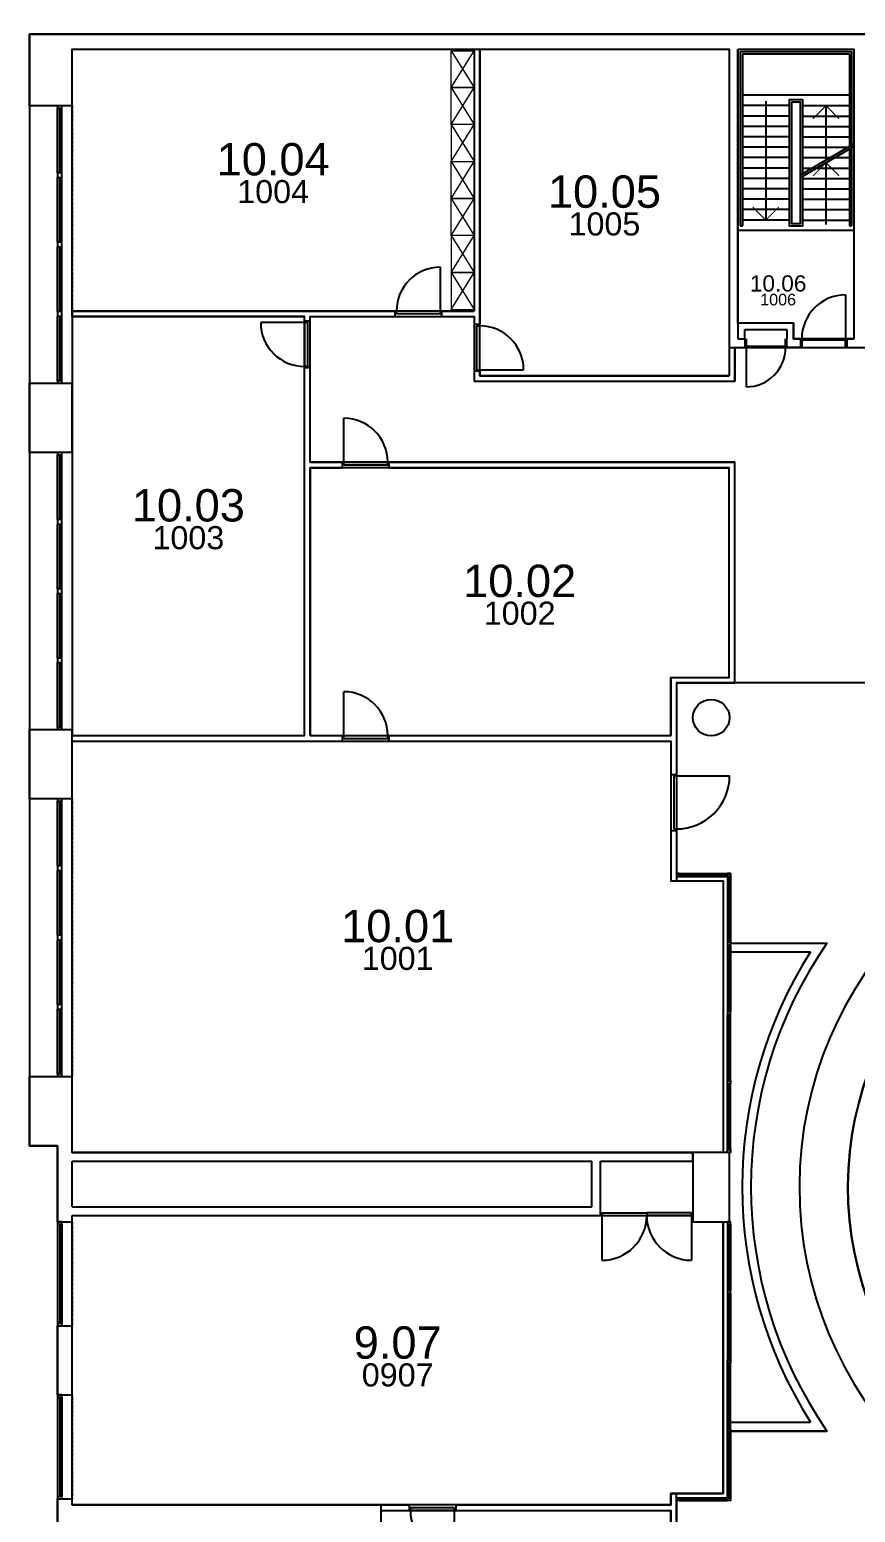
# Model space of a CAD drawing. Header units: millimetres. Extents: x -3070 to 46890, y -11671 to 43799.
# Drawn here: x -3070 to 14800, y 11709 to 43799 of the extents above; entities that cross this region are included whole.
import ezdxf
from ezdxf.enums import TextEntityAlignment as Align

# ---------------------------------------------------------------- set-up
doc = ezdxf.new("R2010")
doc.units = ezdxf.units.MM
doc.header["$LTSCALE"] = 10
doc.linetypes.add('HIDDEN', pattern=[0.375, 0.25, -0.125])
for name, color, linetype in [('T-020---V_LOKAALNAAM', 2, 'Continuous'), ('T-020---V_LOKAALNUMMER', 7, 'Continuous'), ('T-025---V_POLYGOON_BUITENOMTREK', 7, 'Continuous'), ('T-026---V_POLYGOON_CONSTR', 7, 'Continuous'), ('T-026---V_POLYGOON_LOKAAL', 7, 'Continuous'), ('T-20----B_Wanden', 12, 'Continuous'), ('T-223---B_LICHTEWANDEN', 5, 'Continuous'), ('T-24----B_Trappen', 2, 'Continuous'), ('T-28----B_Kolommen', 4, 'Continuous'), ('T-282---B_DRAAGSTR_PROJECTIE', 7, 'HIDDEN'), ('T-31----B_BUITENSCHRIJNWERK', 2, 'Continuous'), ('T-32----B_BINNENSCHRIJNWERK', 2, 'Continuous'), ('T-328---B_Binnentablet', 3, 'Continuous'), ('T-8-----B_MEUBILAIR', 6, 'Continuous')]:
    doc.layers.add(name, color=color, linetype=linetype)
doc.styles.add('S1-100_H2.5', font='arial.ttf', dxfattribs={"height": 250})
doc.styles.add('S1-100_H3.5', font='arial.ttf', dxfattribs={"height": 350})
doc.styles.add('S1-100_H5', font='arial.ttf', dxfattribs={"height": 500})
doc.styles.add('S1-100_H7', font='arial.ttf', dxfattribs={"height": 700})

msp = doc.modelspace()

# ---------------------------------------------------------------- linework, layer by layer
at = {"layer": 'T-025---V_POLYGOON_BUITENOMTREK'}
msp.add_lwpolyline([(42240, 8849.071069861284), (46890, 8849.071069861307), (46890.00000000003, 11999.07106986132), (45989.99999999997, 11999.07106986132), (45989.99999999997, 17999.07106986129), (46890.00000000003, 17999.07106986126), (46890, 43799.0710698613), (22399.99999999999, 43799.07106986132), (22399.99999999999, 43699.0710698613), (-3070, 43699.07106986129), (-3070, 19644.07106986131), (-2470, 19644.07106986131), (-2470, -6300.928930138707), (22590.00000000003, -6300.928930138722), (22590, -5400.928930138693), (28589.99999999997, -5400.928930138693), (28589.99999999997, -6300.928930138722), (31739.99999999997, -6300.928930138722), (31739.99999999997, -1650.928930138703, 0.4142135623730963)], format="xyb", close=True, dxfattribs=at)
at = {"layer": 'T-026---V_POLYGOON_CONSTR'}
msp.add_lwpolyline([(11284.99999999996, 28909.07106986133, -1), (12074.99999999996, 28909.07106986133, -1)], format="xyb", close=True, dxfattribs=at)
at = {"layer": 'T-026---V_POLYGOON_LOKAAL'}
for points in [[(6550, 37709.0710698613), (-2150.000000000015, 37709.0710698613), (-2150.000000000015, 43379.07106986129), (6550, 43379.07106986129)], [(12070.00000000001, 36309.07106986128), (6670.000000000015, 36309.07106986128), (6670.000000000015, 43379.07106986129), (12070.00000000001, 43379.07106986129)], [(12260.00000000001, 43379.07106986129), (14770.00000000001, 43379.07106986129), (14770, 37109.07106986131), (13459.99999999999, 37109.07106986131), (13459.99999999999, 37449.07106986131), (12260, 37449.0710698613), (12260.00000000001, 43379.07106986129)], [(12189.99999999999, 29659.07106986131), (12189.99999999997, 34439.07106986126), (2999.999999999971, 34439.07106986124), (2999.999999999956, 37589.0710698613), (6550.000000000015, 37589.0710698613), (6550, 36189.07106986127), (12189.99999999997, 36189.07106986127), (12190, 36919.07106986131), (17180, 36919.07106986132), (17180, 38244.07106986133), (19615, 38244.07106986133), (19615, 36919.07106986133), (21225, 36919.07106986133), (21225, 29304.07106986131), (21090, 29304.07106986131), (21090, 28684.07106986131), (16559.99999999997, 28684.07106986131), (16559.99999999997, 29659.07106986135)], [(-2150.000000000015, 28519.0710698613), (2879.999999999985, 28519.0710698613), (2879.999999999985, 37589.0710698613), (-2150.000000000015, 37589.0710698613)], [(3000.000000000015, 28519.0710698613), (10810, 28519.0710698613), (10809.99999999996, 29779.07106986131), (12070.00000000001, 29779.07106986131), (12070.00000000001, 34319.07106986128), (3000.000000000015, 34319.07106986128)], [(-2150, 28399.0710698613), (10810, 28399.0710698613), (10810, 25379.07106986131), (11940, 25379.0710698613), (11940.00000000003, 19499.0710698613), (-2150, 19499.07106986132)], [(-2149.999999999985, 18134.07106986132), (11284.99999999996, 18134.07106986132), (11284.99999999996, 17999.0710698613), (11940.00000000003, 17999.0710698613), (11940.00000000003, 12119.07106986131), (10810, 12119.0710698613), (10809.99999999999, 11869.07106986122), (-2149.999999999985, 11869.07106986131)], [(4540.000000000015, 11749.07106986131), (10810, 11749.07106986123), (10810, 9099.071069861307), (6549.999999999956, 9099.071069861307), (6549.999999999971, -90.92893013870344), (3000.000000000015, -90.92893013869616), (3000.000000000015, 2789.071069861297), (4799.999999999985, 2789.071069861304), (4799.999999999985, 9099.071069861304), (4540.000000000015, 9099.071069861304)]]:
    msp.add_lwpolyline(points, close=True, dxfattribs=at)
for points in [[(16559.99999999997, 29659.07106986135), (10929.99999999996, 29659.07106986131), (10930, 25534.07106986131), (12095, 25534.0710698613), (12095, 24029.0710698613), (14184.17868546337, 24029.07106985059, 0.311397478308075), (14184.17868546298, 13469.07106987233), (12095, 13469.07106986131), (12095, 11964.07106986131), (10930, 11964.0710698613), (10929.99999999996, 7839.071069861297)], [(21940, 25948.37659192384, -287.9895827890646), (21840, 25949.0710698613)]]:
    msp.add_lwpolyline(points, format="xyb", dxfattribs=at)
at = {"layer": 'T-20----B_Wanden'}
for p, q in [((-3070, 42149.0710698613), (-3070, 43699.07106986129)), ((-3070, 43699.07106986129), (22399.99999999999, 43699.0710698613)), ((-2149.999999999985, 42149.0710698613), (-2150.000000000015, 43379.07106986129)), ((-2150.000000000015, 43379.07106986129), (12070.00000000001, 43379.07106986129)), ((12070.00000000001, 43379.07106986129), (12070, 36919.07106986131)), ((12260.00000000001, 43379.07106986129), (14770.00000000001, 43379.07106986129)), ((12260.00000000001, 43379.07106986129), (12260, 37109.0710698613)), ((14770.00000000001, 43379.07106986129), (14770, 37109.07106986131)), ((-2149.999999999985, 42149.0710698613), (-3070, 42149.0710698613)), ((13459.99999999999, 37449.07106986131), (12260, 37449.07106986131)), ((12410, 37309.07106986131), (13319.99999999999, 37309.07106986131)), ((12410, 37109.07106986131), (12410, 37309.07106986131)), ((13319.99999999999, 37309.07106986131), (13319.99999999999, 37109.07106986131)), ((13459.99999999999, 37449.07106986131), (13459.99999999999, 37109.07106986131)), ((12070, 36919.07106986131), (12410, 36919.07106986131)), ((12260, 37109.0710698613), (12410, 37109.0710698613)), ((12410, 37109.07106986131), (12410, 36919.07106986131)), ((13319.99999999999, 36919.07106986131), (13319.99999999999, 37109.07106986131)), ((13609.99999999999, 36919.07106986131), (13319.99999999999, 36919.07106986131)), ((13459.99999999999, 37109.0710698613), (13609.99999999999, 37109.07106986131)), ((13609.99999999999, 37109.07106986131), (13609.99999999999, 36919.07106986131)), ((14619.99999999999, 37109.07106986131), (14769.99999999999, 37109.07106986131)), ((14619.99999999999, 36919.07106986131), (14619.99999999999, 37109.07106986131)), ((14619.99999999999, 36919.07106986131), (14960, 36919.07106986134)), ((-3070, 34649.0710698613), (-3070, 36149.0710698613)), ((-3070, 36149.0710698613), (-2150, 36149.0710698613)), ((-2149.999999999985, 34649.0710698613), (-2150, 36149.0710698613)), ((-2149.999999999985, 34649.0710698613), (-3070, 34649.0710698613)), ((-3070, 27149.0710698613), (-3070, 28649.0710698613)), ((-3070, 28649.0710698613), (-2150, 28649.0710698613)), ((-2149.999999999985, 27149.0710698613), (-2150, 28649.0710698613)), ((-2149.999999999985, 27149.0710698613), (-3070, 27149.0710698613)), ((-3070, 19644.0710698613), (-3070, 21144.0710698613)), ((-3070, 21144.0710698613), (-2150, 21144.0710698613)), ((-2150, 19499.07106986132), (-2150, 21144.0710698613)), ((-2470, 19644.0710698613), (-3070, 19644.0710698613)), ((-2470, 17999.0710698613), (-2470, 19644.0710698613)), ((-2150, 19499.07106986132), (11284.99999999996, 19499.0710698613)), ((-2149.999999999985, 18324.0710698613), (-2150, 19309.07106986132)), ((-2150, 19309.07106986132), (9094.999999999956, 19309.07106986131)), ((9094.999999999985, 18324.07106986129), (9094.999999999956, 19309.0710698613)), ((9284.999999999985, 18134.0710698613), (9284.999999999956, 19309.0710698613)), ((9284.999999999956, 19309.07106986131), (11284.99999999996, 19309.0710698613)), ((11284.99999999996, 19309.0710698613), (11284.99999999996, 19499.0710698613)), ((-2149.999999999985, 18324.0710698613), (9094.999999999985, 18324.07106986129)), ((-2470, 17999.0710698613), (-2149.999999999985, 17999.07106986131)), ((-2149.999999999985, 18134.07106986132), (9284.999999999985, 18134.0710698613)), ((-2149.999999999985, 17999.07106986131), (-2149.999999999985, 18134.07106986132)), ((-2470, 15749.0710698613), (-2149.999999999985, 15749.07106986131)), ((-2470, 14249.0710698613), (-2470, 15749.0710698613)), ((-2149.999999999985, 14249.07106986131), (-2149.999999999985, 15749.07106986131)), ((-2470, 14249.0710698613), (-2149.999999999985, 14249.07106986131)), ((-2470, 11999.0710698613), (-2149.999999999985, 11999.07106986131)), ((-2470, 8849.0710698613), (-2470, 11999.0710698613)), ((-2149.999999999985, 11869.07106986131), (-2149.999999999985, 11999.07106986131)), ((-2149.999999999985, 11869.07106986131), (4540.000000000015, 11869.07106986131)), ((4540.000000000015, 11529.07106986129), (4540, 11869.07106986131))]:
    msp.add_line(p, q, dxfattribs=at)
at = {"layer": 'T-20----B_Wanden', "color": 9}
for p, q in [((12095, 24029.0710698613), (14184.17868547078, 24029.0710698613)), ((12095, 23839.0710698613), (12095, 24029.0710698613)), ((12095, 23839.0710698613), (13830.50563393669, 23839.0710698613)), ((12095, 13659.07106986129), (13830.50563393669, 13659.07106986129)), ((12095, 13469.07106986129), (12095, 13659.07106986129)), ((12095, 13469.07106986129), (14184.17868547078, 13469.07106986129))]:
    msp.add_line(p, q, dxfattribs=at)
for radius, start, end in [(7200, 90, 89.20419969790588), (9490, 147.5642131064035, 212.4000283744253), (9300, 145.4070863226867, 214.5929136773133)]:
    msp.add_arc((21840, 18749.0710698613), radius, start, end, dxfattribs=at)
at = {"layer": 'T-223---B_LICHTEWANDEN'}
for p, q in [((6550.000000000015, 43379.07106986129), (6550, 37709.0710698613)), ((6550.000000000015, 43379.07106986129), (6670.000000000015, 43379.07106986129)), ((6670.000000000015, 43379.07106986129), (6670, 37419.07106986128)), ((-2150.000000000015, 37709.0710698613), (4840.000000000029, 37709.0710698613)), ((-2150, 37589.0710698613), (-2150, 37709.0710698613)), ((-2150, 37589.0710698613), (2879.999999999985, 37589.0710698613)), ((2879.999999999985, 37489.0710698613), (2879.999999999985, 37589.0710698613)), ((2999.999999999985, 37489.0710698613), (3000.000000000015, 37589.0710698613)), ((3000.000000000015, 37589.0710698613), (4840.000000000015, 37589.0710698613)), ((4840.000000000015, 37589.0710698613), (4840.000000000015, 37709.0710698613)), ((5850.000000000029, 37709.0710698613), (6550, 37709.0710698613)), ((5850.000000000015, 37589.0710698613), (5850.000000000015, 37709.0710698613)), ((5850.000000000015, 37589.0710698613), (6550.000000000015, 37589.0710698613)), ((6550.000000000015, 37589.0710698613), (6550.000000000015, 37419.07106986128)), ((2999.999999999956, 37489.0710698613), (2879.999999999985, 37489.0710698613)), ((6669.999999999985, 37419.07106986128), (6550, 37419.07106986128)), ((12070, 36919.07106986131), (12070.00000000001, 36309.07106986128)), ((12070, 36919.07106986131), (12190, 36919.07106986131)), ((12190, 36919.07106986131), (12190, 36189.07106986128)), ((2880, 28519.0710698613), (2879.999999999985, 36479.0710698613)), ((2999.999999999956, 36479.0710698613), (2879.999999999985, 36479.0710698613)), ((2999.999999999956, 34439.07106986127), (2999.999999999985, 36479.0710698613)), ((6550, 36409.07106986128), (6550, 36189.0710698613)), ((6669.999999999985, 36409.07106986128), (6550, 36409.07106986128)), ((6670, 36409.07106986128), (6670, 36309.07106986128)), ((6670, 36309.07106986128), (12070.00000000001, 36309.07106986128)), ((6550, 36189.0710698613), (12190, 36189.07106986128)), ((2999.999999999956, 34439.07106986127), (3699.999999999956, 34439.07106986127)), ((3699.999999999956, 34319.07106986127), (3699.999999999956, 34439.07106986127)), ((4709.999999999956, 34439.07106986127), (12190, 34439.07106986128)), ((4709.999999999956, 34319.07106986127), (4709.999999999956, 34439.07106986127)), ((12189.99999999999, 29659.07106986131), (12190, 34439.07106986128)), ((3000.000000000015, 28519.0710698613), (2999.999999999956, 34319.0710698613)), ((2999.999999999985, 34319.0710698613), (3699.999999999956, 34319.0710698613)), ((4709.999999999956, 34319.0710698613), (12070.00000000001, 34319.07106986128)), ((12069.9999999999, 29779.07106986131), (12070.00000000001, 34319.07106986128)), ((10809.99999999996, 29779.07106986131), (10810, 28519.0710698613)), ((10809.99999999996, 29779.07106986131), (12069.99999999996, 29779.07106986131)), ((10929.99999999996, 29659.07106986131), (12189.99999999999, 29659.07106986131)), ((10929.99999999996, 29659.07106986133), (10929.99999999999, 27679.07106986131)), ((-2150.000000000015, 28519.0710698613), (2879.999999999985, 28519.0710698613)), ((-2150, 28399.0710698613), (-2150, 28519.0710698613)), ((-2150, 28399.0710698613), (3699.999999999942, 28399.0710698613)), ((3000.000000000015, 28519.0710698613), (3699.999999999956, 28519.0710698613)), ((3699.999999999956, 28399.07106986127), (3699.999999999956, 28519.07106986127)), ((4709.999999999956, 28519.0710698613), (10810, 28519.0710698613)), ((4709.999999999956, 28399.07106986127), (4709.999999999956, 28519.07106986127)), ((4709.999999999956, 28399.0710698613), (10810, 28399.0710698613)), ((10810, 28399.0710698613), (10809.99999999999, 27679.07106986131)), ((10809.99999999999, 27679.07106986131), (10929.99999999999, 27679.07106986131)), ((10809.99999999999, 26469.07106986131), (10810, 25379.07106986131)), ((10809.99999999999, 26469.07106986131), (10930, 26469.07106986131)), ((10930, 26469.0710698613), (10930, 25379.0710698613)), ((10810, 25379.07106986131), (10930, 25379.0710698613)), ((10810, 11869.07106986122), (10810, 12119.0710698613)), ((10810, 12119.0710698613), (10930, 12119.07106986131)), ((10930, 11029.07106986131), (10930, 12119.07106986131)), ((4540.000000000015, 11869.07106986131), (5140, 11869.0710698613)), ((4540.000000000015, 11749.07106986131), (4540.000000000015, 11869.07106986131)), ((4540.000000000015, 11749.07106986131), (5140, 11749.0710698613)), ((5140, 11869.07106986131), (5140, 11749.07106986131)), ((6150, 11869.07106986129), (10809.99999999999, 11869.07106986122)), ((6150, 11869.07106986131), (6150, 11749.07106986131)), ((6150, 11749.07106986128), (10809.99999999999, 11749.07106986122)), ((10809.99999999999, 11029.0710698613), (10810, 11749.07106986122))]:
    msp.add_line(p, q, dxfattribs=at)
at = {"layer": 'T-24----B_Trappen'}
for p, q in [((12310.00000000001, 43329.07106986132), (14720.00000000001, 43329.07106986129)), ((12310.00000000001, 43329.07106986132), (12310, 39554.07106986131)), ((14720.00000000001, 43329.07106986129), (14720, 39554.0710698613)), ((12360.00000000001, 43279.0710698613), (14670.00000000001, 43279.07106986129)), ((12360.00000000001, 43279.0710698613), (12360, 39554.07106986131)), ((14670.00000000001, 43279.07106986129), (14670, 41267.04311731585)), ((14670, 42379.0710698613), (12360, 42379.0710698613)), ((13365, 42154.0710698613), (12360, 42154.0710698613)), ((12862.50000000001, 42254.0710698613), (12862.5, 39679.0710698613)), ((13665, 42154.0710698613), (14670, 42154.0710698613)), ((14167.5, 40976.92460704804), (14167.5, 42154.0710698613)), ((13365, 41929.0710698613), (12360, 41929.0710698613)), ((13665, 41929.0710698613), (14670, 41929.0710698613)), ((13365, 41704.0710698613), (12360, 41704.0710698613)), ((13365, 41479.0710698613), (12360, 41479.0710698613)), ((13665, 41704.0710698613), (14670, 41704.0710698613)), ((13665, 41479.0710698613), (14670, 41479.0710698613)), ((13365, 41254.0710698613), (12360, 41254.0710698613)), ((13615, 40657.93858332079), (14770, 41324.7781442348)), ((13615, 40600.20355640182), (14770, 41267.04311731584)), ((13665, 41254.0710698613), (14670, 41254.0710698613)), ((14670, 41209.30809039689), (14670, 39554.0710698613)), ((13365, 41029.0710698613), (12360, 41029.0710698613)), ((13365, 40804.0710698613), (12360, 40804.0710698613)), ((13665, 41029.0710698613), (14670, 41029.0710698613)), ((13665, 40804.0710698613), (14670, 40804.0710698613)), ((14167.5, 39579.0710698613), (14167.5, 40919.18958012907)), ((13365, 40579.0710698613), (12360, 40579.0710698613)), ((13665, 40579.0710698613), (14670, 40579.0710698613)), ((13365, 40354.0710698613), (12360, 40354.0710698613)), ((13365, 40129.0710698613), (12360, 40129.07106986131)), ((13665, 40354.0710698613), (14670, 40354.0710698613)), ((13665, 40129.0710698613), (14670, 40129.0710698613)), ((13365, 39904.0710698613), (12360, 39904.07106986131)), ((13665, 39904.0710698613), (14670, 39904.0710698613)), ((12310, 39554.07106986131), (12360, 39554.07106986131)), ((13365, 39679.0710698613), (12360, 39679.07106986131)), ((13665, 39679.0710698613), (14670, 39679.0710698613)), ((14670, 39554.0710698613), (14720, 39554.0710698613)), ((14770, 39454.0710698613), (12260, 39454.0710698613))]:
    msp.add_line(p, q, dxfattribs=at)
msp.add_lwpolyline([(13665, 40686.80609678027), (13665, 42279.0710698613), (13365, 42279.0710698613), (13365, 39554.0710698613), (13665, 39554.0710698613), (13665, 40629.0710698613)], dxfattribs=at)
msp.add_lwpolyline([(13415, 42229.0710698613), (13415, 39604.0710698613), (13615, 39604.0710698613), (13615, 42229.0710698613)], close=True, dxfattribs=at)
at = {"layer": 'T-24----B_Trappen', "const_width": 25}
for points in [[(14450.34271247462, 41871.2283573867), (14167.5, 42154.0710698613), (13884.65728752539, 41871.2283573867)], [(14450.34271247462, 40636.34686765448), (14167.5, 40919.18958012909), (13884.65728752539, 40636.34686765448)], [(12579.65728752538, 39961.91378233591), (12862.5, 39679.0710698613), (13145.34271247462, 39961.91378233591)]]:
    msp.add_lwpolyline(points, dxfattribs=at)
at = {"layer": 'T-24----B_Trappen'}
msp.add_arc((21840, 18749.0710698613), 8250, 90, 89.30548869577234, dxfattribs=at)
at = {"layer": 'T-28----B_Kolommen'}
msp.add_lwpolyline([(11284.99999999996, 19499.0710698613), (11284.99999999996, 17999.0710698613), (12074.99999999996, 17999.0710698613), (12074.99999999996, 19499.0710698613)], close=True, dxfattribs=at)
msp.add_circle((11679.99999999996, 28909.07106986133), 395, dxfattribs=at)
at = {"layer": 'T-282---B_DRAAGSTR_PROJECTIE'}
for p, q in [((-3070, 42149.0710698613), (-3070, 36149.0710698613)), ((-2150.000000000131, 42149.07106986126), (-2150.000000000015, 36149.0710698613)), ((-3070, 34649.0710698613), (-3070, 28649.0710698613)), ((-2150.000000000131, 34649.07106986126), (-2150.000000000015, 28649.0710698613)), ((-3070, 27149.0710698613), (-3070, 21144.0710698613)), ((-2150.000000000131, 27149.07106986124), (-2150.000000000015, 21149.07106986127)), ((-2150.000000000102, 17999.07106986127), (-2149.999999999884, 15749.07106986127)), ((-2150.000000000102, 14249.0710698613), (-2149.999999999884, 11999.0710698613))]:
    msp.add_line(p, q, dxfattribs=at)
at = {"layer": 'T-31----B_BUITENSCHRIJNWERK', "color": 1}
for p, q in [((-2470.000000000131, 40699.07106986131), (-2470.000000000131, 42099.0710698613)), ((-2370.000000000131, 40699.07106986131), (-2370.000000000131, 42099.0710698613)), ((-2470.000000000131, 39199.0710698613), (-2470.000000000131, 40599.07106986128)), ((-2370.000000000131, 39199.0710698613), (-2370.000000000131, 40599.07106986128)), ((-2470.000000000131, 37699.07106986133), (-2470.000000000131, 39099.07106986131)), ((-2370.000000000131, 37699.07106986133), (-2370.000000000131, 39099.07106986131)), ((-2470.000000000131, 36199.07106986131), (-2470.000000000131, 37599.0710698613)), ((-2370.000000000131, 36199.07106986131), (-2370.000000000131, 37599.0710698613)), ((-2470.000000000131, 33199.07106986131), (-2470.000000000131, 34599.0710698613)), ((-2370.000000000131, 33199.07106986131), (-2370.000000000131, 34599.0710698613)), ((-2470.000000000131, 31699.0710698613), (-2470.000000000131, 33099.07106986128)), ((-2370.000000000131, 31699.0710698613), (-2370.000000000131, 33099.07106986128)), ((-2470.000000000131, 30199.07106986133), (-2470.000000000131, 31599.07106986131)), ((-2370.000000000131, 30199.07106986133), (-2370.000000000131, 31599.07106986131)), ((-2470.000000000131, 28699.07106986131), (-2470.000000000131, 30099.0710698613)), ((-2370.000000000131, 28699.07106986131), (-2370.000000000131, 30099.0710698613)), ((-2470.000000000131, 25699.07106986132), (-2470.000000000131, 27099.0710698613)), ((-2370.000000000131, 25699.07106986132), (-2370.000000000131, 27099.0710698613)), ((-2470.000000000131, 24199.0710698613), (-2470.000000000131, 25599.07106986129)), ((-2370.000000000131, 24199.0710698613), (-2370.000000000131, 25599.07106986129)), ((-2470.000000000131, 22699.07106986133), (-2470.000000000131, 24099.07106986132)), ((-2370.000000000131, 22699.07106986133), (-2370.000000000131, 24099.07106986132)), ((-2470.000000000131, 21199.07106986132), (-2470.000000000131, 22599.0710698613)), ((-2370.000000000131, 21199.07106986132), (-2370.000000000131, 22599.0710698613)), ((-2470.000000000102, 17949.0710698613), (-2470.000000000102, 15799.0710698613)), ((-2370.000000000102, 17949.0710698613), (-2370.000000000102, 15799.0710698613)), ((-2470.000000000102, 14199.07106986133), (-2470.000000000102, 12049.07106986133)), ((-2370.000000000102, 14199.07106986133), (-2370.000000000102, 12049.07106986133))]:
    msp.add_line(p, q, dxfattribs=at)
at = {"layer": 'T-31----B_BUITENSCHRIJNWERK'}
for p, q in [((-2420.000000000131, 40699.07106986131), (-2420.000000000131, 42099.0710698613)), ((-2420.000000000131, 39199.0710698613), (-2420.000000000131, 40599.07106986128)), ((-2420.000000000131, 37699.07106986133), (-2420.000000000131, 39099.07106986131)), ((-2420.000000000131, 36199.07106986131), (-2420.000000000131, 37599.0710698613)), ((-2420.000000000131, 33199.07106986131), (-2420.000000000131, 34599.0710698613)), ((-2420.000000000131, 31699.0710698613), (-2420.000000000131, 33099.07106986128)), ((-2420.000000000131, 30199.07106986133), (-2420.000000000131, 31599.07106986131)), ((-2420.000000000131, 28699.07106986131), (-2420.000000000131, 30099.0710698613)), ((-2420.000000000131, 25699.07106986132), (-2420.000000000131, 27099.0710698613)), ((-2420.000000000131, 24199.0710698613), (-2420.000000000131, 25599.07106986129)), ((-2420.000000000131, 22699.07106986133), (-2420.000000000131, 24099.07106986132)), ((-2420.000000000131, 21199.07106986132), (-2420.000000000131, 22599.0710698613)), ((-2420.000000000102, 17949.0710698613), (-2420.000000000102, 15799.0710698613)), ((-2420.000000000102, 14199.07106986133), (-2420.000000000102, 12049.07106986133))]:
    msp.add_line(p, q, dxfattribs=at)
for points in [[(-2370.000000000131, 42099.07106986131), (-2370.000000000131, 42149.07106986127), (-2470.000000000131, 42149.07106986127), (-2470.000000000131, 42099.07106986131)], [(-2370.000000000131, 40599.07106986131), (-2370.000000000131, 40699.07106986131), (-2470.000000000131, 40699.07106986131), (-2470.000000000131, 40599.07106986131)], [(-2370.000000000131, 39099.0710698613), (-2370.000000000131, 39199.0710698613), (-2470.000000000131, 39199.0710698613), (-2470.000000000131, 39099.0710698613)], [(-2370.000000000131, 37599.0710698613), (-2370.000000000131, 37699.07106986133), (-2470.000000000131, 37699.07106986133), (-2470.000000000131, 37599.0710698613)], [(-2370.000000000131, 36149.0710698613), (-2370.000000000131, 36199.07106986131), (-2470.000000000131, 36199.07106986131), (-2470.000000000131, 36149.0710698613)], [(-2370.000000000131, 34599.07106986131), (-2370.000000000131, 34649.07106986127), (-2470.000000000131, 34649.07106986127), (-2470.000000000131, 34599.07106986131)], [(-2370.000000000131, 33099.07106986131), (-2370.000000000131, 33199.07106986131), (-2470.000000000131, 33199.07106986131), (-2470.000000000131, 33099.07106986131)], [(-2370.000000000131, 31599.0710698613), (-2370.000000000131, 31699.0710698613), (-2470.000000000131, 31699.0710698613), (-2470.000000000131, 31599.0710698613)], [(-2370.000000000131, 30099.0710698613), (-2370.000000000131, 30199.07106986133), (-2470.000000000131, 30199.07106986133), (-2470.000000000131, 30099.0710698613)], [(-2370.000000000131, 28649.0710698613), (-2370.000000000131, 28699.07106986131), (-2470.000000000131, 28699.07106986131), (-2470.000000000131, 28649.0710698613)], [(-2370.000000000131, 27099.07106986132), (-2370.000000000131, 27149.07106986127), (-2470.000000000131, 27149.07106986127), (-2470.000000000131, 27099.07106986132)], [(-2370.000000000131, 25599.07106986132), (-2370.000000000131, 25699.07106986132), (-2470.000000000131, 25699.07106986132), (-2470.000000000131, 25599.07106986132)], [(-2370.000000000131, 24099.0710698613), (-2370.000000000131, 24199.0710698613), (-2470.000000000131, 24199.0710698613), (-2470.000000000131, 24099.0710698613)], [(-2370.000000000131, 22599.0710698613), (-2370.000000000131, 22699.07106986133), (-2470.000000000131, 22699.07106986133), (-2470.000000000131, 22599.0710698613)], [(-2370.000000000131, 21149.0710698613), (-2370.000000000131, 21199.07106986132), (-2470.000000000131, 21199.07106986132), (-2470.000000000131, 21149.0710698613)], [(-2470.000000000102, 17999.0710698613), (-2470.000000000102, 17949.0710698613), (-2370.000000000102, 17949.0710698613), (-2370.000000000102, 17999.0710698613)], [(-2470.000000000102, 15799.0710698613), (-2470, 15749.0710698613), (-2370, 15749.0710698613), (-2370.000000000102, 15799.0710698613)], [(-2470.000000000102, 14249.07106986133), (-2470.000000000102, 14199.07106986133), (-2370.000000000102, 14199.07106986133), (-2370.000000000102, 14249.07106986133)], [(-2470.000000000102, 12049.0710698613), (-2470, 11999.07106986133), (-2370, 11999.07106986133), (-2370.000000000102, 12049.0710698613)]]:
    msp.add_lwpolyline(points, close=True, dxfattribs=at)
at = {"layer": 'T-32----B_BINNENSCHRIJNWERK'}
for p, q in [((5820, 37709.07106986119), (5820, 38659.07106986119)), ((14590, 38059.07106986133), (14590, 37109.07106986131)), ((5820.000000000015, 37709.07106986119), (4870.000000000015, 37709.07106986119)), ((4870.000000000015, 37649.07106986124), (4870.000000000015, 37709.07106986119)), ((5820.000000000015, 37649.07106986124), (4870.000000000015, 37649.07106986124)), ((5820.000000000015, 37649.07106986124), (5820.000000000015, 37709.07106986119)), ((2880.000000000015, 37459.07106986124), (1930.000000000029, 37459.07106986124)), ((2880.000000000015, 37459.07106986125), (2880.000000000015, 36509.07106986125)), ((2939.999999999956, 37459.07106986125), (2880.000000000015, 37459.07106986125)), ((2939.999999999956, 37459.07106986125), (2939.999999999956, 36509.07106986125)), ((6610.000000000073, 36439.07106986134), (6610.000000000073, 37389.07106986134)), ((6610.000000000073, 37389.07106986134), (6670.000000000015, 37389.07106986134)), ((6670.000000000015, 36439.07106986134), (6670.000000000015, 37389.07106986134)), ((12439.99999999997, 37109.07106986132), (12439.99999999997, 36919.07106986132)), ((12439.99999999997, 36950.73773646133), (13289.99999999997, 36950.73773646133)), ((13289.99999999997, 36919.07106986132), (12439.99999999997, 36919.07106986132)), ((12439.99999999997, 36919.07106986132), (12439.99999999997, 36069.07106986132)), ((13289.99999999997, 36919.07106986132), (13289.99999999997, 37109.07106986132)), ((13639.99999999999, 37109.07106986131), (14590, 37109.07106986131)), ((13639.99999999999, 37109.07106986131), (13639.99999999999, 36919.07106986131)), ((14590, 37077.4044032613), (13639.99999999999, 37077.4044032613)), ((14590, 36919.07106986131), (14590, 37109.07106986131)), ((2939.999999999956, 36509.07106986125), (2880.000000000015, 36509.07106986125)), ((6610.000000000073, 36439.07106986134), (6670.000000000015, 36439.07106986134)), ((6670.000000000015, 36439.07106986134), (7620.000000000015, 36439.07106986134)), ((3729.999999999985, 34439.07106986115), (3729.999999999985, 35389.07106986115)), ((3729.999999999956, 34439.07106986115), (4679.999999999956, 34439.07106986115)), ((3729.999999999956, 34379.07106986119), (3729.999999999956, 34439.07106986115)), ((3729.999999999956, 34379.07106986119), (4679.999999999956, 34379.07106986119)), ((4679.999999999956, 34379.07106986119), (4679.999999999956, 34439.07106986115)), ((3729.999999999985, 28519.07106986116), (3729.999999999985, 29469.07106986115)), ((3729.999999999956, 28519.07106986116), (4679.999999999956, 28519.07106986116)), ((3729.999999999956, 28459.0710698612), (3729.999999999956, 28519.07106986116)), ((3729.999999999956, 28459.0710698612), (4679.999999999956, 28459.0710698612)), ((4679.999999999956, 28459.0710698612), (4679.999999999956, 28519.07106986116)), ((10869.99999999991, 27649.0710698613), (10869.99999999991, 26499.0710698613)), ((10869.99999999991, 27649.0710698613), (10929.99999999987, 27649.0710698613)), ((10929.99999999987, 27649.0710698613), (10929.99999999987, 26499.0710698613)), ((10929.99999999987, 27649.07106986127), (12079.99999999984, 27649.07106986127)), ((10869.99999999991, 26499.0710698613), (10929.99999999987, 26499.0710698613)), ((10990.00000000001, 25504.07106986129), (12035.00000000001, 25504.07106986127)), ((12065.00000000001, 25474.07106986127), (12065.00000000003, 24046.57106986126)), ((12065.00000000004, 23986.57106986126), (12065.00000000007, 22546.57106986126)), ((12065.0000000001, 21046.57106986128), (12065.00000000007, 22486.57106986127)), ((12065.00000000012, 19559.07106986127), (12065.0000000001, 20986.57106986128)), ((9314.999999999956, 18194.07106986123), (10284.99999999996, 18194.07106986123)), ((9314.999999999956, 18194.07106986123), (9314.999999999956, 18134.07106986129)), ((9314.999999999956, 18134.07106986129), (10284.99999999996, 18134.07106986129)), ((9314.99999999997, 18134.07106986129), (9314.99999999997, 17164.07106986129)), ((11254.99999999996, 18194.07106986123), (10284.99999999996, 18194.07106986123)), ((10284.99999999996, 18194.07106986123), (10284.99999999996, 18134.07106986129)), ((10284.99999999996, 18194.07106986123), (10284.99999999996, 18134.07106986129)), ((11254.99999999996, 18134.07106986129), (10284.99999999996, 18134.07106986129)), ((11254.99999999996, 18194.07106986123), (11254.99999999996, 18134.07106986129)), ((11254.99999999994, 18134.07106986129), (11254.99999999994, 17164.07106986129)), ((12065.0000000001, 17939.07106986132), (12065.00000000009, 16511.5710698613)), ((12065.00000000009, 16451.5710698613), (12065.00000000006, 15011.57106986131)), ((12065.00000000004, 13511.57106986133), (12065.00000000006, 14951.57106986133)), ((12065.00000000001, 12024.07106986131), (12065.00000000003, 13451.57106986133)), ((10990.00000000001, 11994.0710698613), (12035.00000000001, 11994.07106986131)), ((6120, 11809.07106986137), (5170, 11809.07106986137)), ((5170, 11809.07106986137), (5170, 11749.07106986141)), ((6120, 11749.07106986141), (5170, 11749.07106986141)), ((6120, 11809.07106986137), (6120, 11749.07106986141)), ((6119.999999999985, 11749.07106986141), (6119.999999999985, 10799.07106986141))]:
    msp.add_line(p, q, dxfattribs=at)
at = {"layer": 'T-32----B_BINNENSCHRIJNWERK', "color": 1}
for p, q in [((10990.00000000001, 25534.07106986129), (12035.00000000001, 25534.07106986127)), ((10990.00000000001, 25474.07106986129), (12035.00000000001, 25474.07106986127)), ((12035.00000000001, 25474.07106986127), (12035.00000000003, 24046.57106986126)), ((12095.00000000001, 25474.07106986127), (12095.00000000004, 24046.57106986126)), ((12035.00000000004, 23986.57106986126), (12035.00000000007, 22546.57106986126)), ((12095.00000000004, 23986.57106986126), (12095.00000000007, 22546.57106986126)), ((12035.0000000001, 21046.57106986128), (12035.00000000007, 22486.57106986127)), ((12095.0000000001, 21046.57106986128), (12095.00000000007, 22486.57106986127)), ((12035.00000000012, 19559.07106986127), (12035.0000000001, 20986.57106986128)), ((12095.00000000012, 19559.07106986127), (12095.0000000001, 20986.57106986128)), ((12035.0000000001, 17939.07106986132), (12035.00000000009, 16511.5710698613)), ((12095.0000000001, 17939.07106986132), (12095.00000000009, 16511.5710698613)), ((12035.00000000009, 16451.5710698613), (12035.00000000006, 15011.57106986131)), ((12095.00000000009, 16451.5710698613), (12095.00000000006, 15011.57106986131)), ((12035.00000000004, 13511.57106986133), (12035.00000000006, 14951.57106986133)), ((12095.00000000004, 13511.57106986133), (12095.00000000006, 14951.57106986133)), ((12035.00000000001, 12024.07106986131), (12035.00000000003, 13451.57106986133)), ((12095.00000000001, 12024.07106986131), (12095.00000000004, 13451.57106986133)), ((10990.00000000001, 12024.0710698613), (12035.00000000001, 12024.07106986131)), ((10990.00000000001, 11964.0710698613), (12035.00000000001, 11964.07106986131))]:
    msp.add_line(p, q, dxfattribs=at)
at = {"layer": 'T-32----B_BINNENSCHRIJNWERK'}
for points in [[(10930.00000000001, 25534.07106986129), (10930.00000000001, 25474.07106986129), (10990.00000000001, 25474.07106986129), (10990.00000000001, 25534.07106986129)], [(12035.00000000001, 25534.07106986127), (12035.00000000001, 25474.07106986127), (12095.00000000001, 25474.07106986127), (12095.00000000001, 25534.07106986127)], [(12035.00000000003, 24046.57106986126), (12035.00000000004, 23986.57106986126), (12095.00000000004, 23986.57106986126), (12095.00000000003, 24046.57106986126)], [(12035.00000000007, 22546.57106986126), (12035.00000000007, 22486.57106986126), (12095.00000000007, 22486.57106986126), (12095.00000000007, 22546.57106986126)], [(12035.0000000001, 20986.57106986128), (12035.0000000001, 21046.57106986128), (12095.0000000001, 21046.57106986128), (12095.0000000001, 20986.57106986128)], [(12035.00000000012, 19499.07106986127), (12035.00000000012, 19559.07106986127), (12095.00000000012, 19559.07106986127), (12095.00000000012, 19499.07106986127)], [(12035.0000000001, 17999.07106986132), (12035.0000000001, 17939.07106986132), (12095.0000000001, 17939.07106986132), (12095.0000000001, 17999.07106986132)], [(12035.00000000009, 16511.5710698613), (12035.00000000009, 16451.5710698613), (12095.00000000009, 16451.5710698613), (12095.00000000009, 16511.5710698613)], [(12035.00000000006, 14951.57106986133), (12035.00000000006, 15011.57106986133), (12095.00000000006, 15011.57106986133), (12095.00000000006, 14951.57106986133)], [(12035.00000000003, 13451.57106986133), (12035.00000000004, 13511.57106986133), (12095.00000000004, 13511.57106986133), (12095.00000000003, 13451.57106986133)], [(10930.00000000001, 11964.0710698613), (10930.00000000001, 12024.0710698613), (10990.00000000001, 12024.0710698613), (10990.00000000001, 11964.0710698613)], [(12035.00000000001, 11964.07106986131), (12035.00000000001, 12024.07106986131), (12095.00000000001, 12024.07106986131), (12095.00000000001, 11964.07106986131)]]:
    msp.add_lwpolyline(points, close=True, dxfattribs=at)
for centre, radius, start, end in [((5820.000000000015, 37709.07106986119), 950, 90, 180), ((14590, 37109.07106986131), 950.0000000000146, 90, 180), ((2880.000000000015, 37459.07106986125), 950, 180, 270), ((6670.000000000015, 36439.07106986134), 949.9999999999997, 0, 90), ((12439.99999999997, 36919.07106986132), 850, 270, 0), ((3729.999999999956, 34439.07106986115), 950, 0, 90), ((3729.999999999956, 28519.07106986116), 950, 0, 90), ((10929.99999999987, 27649.07106986127), 1149.999999999971, 270, 0), ((9314.99999999997, 18134.07106986129), 969.9999999999854, 270, 0), ((11254.99999999994, 18134.07106986129), 969.9999999999854, 180, 270), ((6120, 11749.07106986141), 950, 180, 270)]:
    msp.add_arc(centre, radius, start, end, dxfattribs=at)
at = {"layer": 'T-328---B_Binnentablet'}
for p, q in [((10930, 25379.0710698613), (11940, 25379.0710698613)), ((11940, 25379.0710698613), (11940.00000000003, 19499.0710698613)), ((11940, 12119.07106986131), (11940.00000000003, 17999.07106986131)), ((10930, 12119.07106986131), (11940, 12119.07106986131))]:
    msp.add_line(p, q, dxfattribs=at)
at = {"layer": 'T-8-----B_MEUBILAIR', "lineweight": 0}
for p, q in [((6050, 42544.07106986129), (6050, 43344.07106986129)), ((6050, 43344.07106986129), (6550, 43344.07106986129)), ((6050, 43344.07106986129), (6550, 42544.07106986129)), ((6050, 42544.07106986129), (6550, 43344.07106986129)), ((6550, 43344.07106986129), (6550, 42544.07106986129)), ((6550, 42544.07106986129), (6050, 42544.07106986129)), ((6050, 41744.07106986129), (6050, 42544.07106986129)), ((6050, 42544.07106986129), (6550, 42544.07106986129)), ((6050, 42544.07106986129), (6550, 41744.07106986129)), ((6050, 41744.07106986129), (6550, 42544.07106986129)), ((6550, 42544.07106986129), (6550, 41744.07106986129)), ((6550, 41744.07106986129), (6050, 41744.07106986129)), ((6050, 41744.07106986129), (6050, 40944.07106986129)), ((6050, 40944.07106986129), (6550, 41744.07106986129)), ((6050, 41744.07106986129), (6550, 40944.07106986129)), ((6550, 41744.07106986129), (6050, 41744.07106986129)), ((6550, 40944.07106986129), (6550, 41744.07106986129)), ((6050, 40944.07106986129), (6550, 40944.07106986129)), ((6050, 40944.07106986129), (6550, 40944.07106986129)), ((6050, 40144.07106986129), (6050, 40944.07106986129)), ((6050, 40944.07106986129), (6550, 40944.07106986129)), ((6050, 40944.07106986129), (6550, 40144.07106986129)), ((6050, 40144.07106986129), (6550, 40944.07106986129)), ((6550, 40944.07106986129), (6550, 40144.07106986129)), ((6550, 40144.07106986129), (6050, 40144.07106986129)), ((6050, 39344.07106986129), (6050, 40144.07106986129)), ((6050, 40144.07106986129), (6550, 40144.07106986129)), ((6050, 40144.07106986129), (6550, 39344.07106986129)), ((6050, 39344.07106986129), (6550, 40144.07106986129)), ((6550, 40144.07106986129), (6550, 39344.07106986129)), ((6550, 39344.07106986129), (6050, 39344.07106986129)), ((6050, 39344.07106986129), (6050, 38544.07106986129)), ((6050, 38544.07106986129), (6550, 39344.07106986129)), ((6050, 39344.07106986129), (6550, 38544.07106986129)), ((6550, 39344.07106986129), (6050, 39344.07106986129)), ((6550, 38544.07106986129), (6550, 39344.07106986129)), ((6050, 38544.07106986129), (6550, 38544.07106986129)), ((6050, 38544.07106986129), (6550, 38544.07106986129)), ((6050, 38544.07106986129), (6050, 37744.07106986129)), ((6050, 37744.07106986129), (6550, 38544.07106986129)), ((6050, 38544.07106986129), (6550, 37744.07106986129)), ((6550, 38544.07106986129), (6050, 38544.07106986129)), ((6550, 37744.07106986129), (6550, 38544.07106986129)), ((6050, 37744.07106986129), (6550, 37744.07106986129)), ((6050, 37744.07106986129), (6550, 37744.07106986129))]:
    msp.add_line(p, q, dxfattribs=at)

# ---------------------------------------------------------------- texts
at = {"layer": 'T-020---V_LOKAALNAAM'}
for s, height, style, p in [('1004', 500, 'S1-100_H5', (2199.999999999993, 40544.0710698613)), ('1005', 500, 'S1-100_H5', (9370.000000000015, 39844.07106986128)), ('1006', 250, 'S1-100_H2.5', (13128.65430848581, 38081.84055727869)), ('1003', 500, 'S1-100_H5', (364.9999999999854, 33054.0710698613)), ('1002', 500, 'S1-100_H5', (7535.000000000015, 31419.07106986129)), ('1001', 500, 'S1-100_H5', (4895.000000000015, 23949.0710698613)), ('0907', 500, 'S1-100_H5', (4895.000000000022, 14934.0710698613))]:
    msp.add_text(s, height=height, dxfattribs=dict(at, style=style)).set_placement(p, align=Align.TOP_CENTER)
at = {"layer": 'T-020---V_LOKAALNUMMER'}
for s, height, style, p in [('10.04', 700, 'S1-100_H7', (2199.999999999991, 41344.0710698613)), ('10.05', 700, 'S1-100_H7', (9370.000000000015, 40644.07106986128)), ('10.06', 350, 'S1-100_H3.5', (13128.65430848583, 38481.84055727869)), ('10.03', 700, 'S1-100_H7', (364.9999999999841, 33854.0710698613)), ('10.02', 700, 'S1-100_H7', (7535.000000000015, 32219.07106986129)), ('10.01', 700, 'S1-100_H7', (4895.000000000013, 24749.0710698613)), ('9.07', 700, 'S1-100_H7', (4895.000000000015, 15734.0710698613))]:
    msp.add_text(s, height=height, dxfattribs=dict(at, style=style)).set_placement(p, align=Align.TOP_CENTER)

doc.saveas('drawing.dxf')
